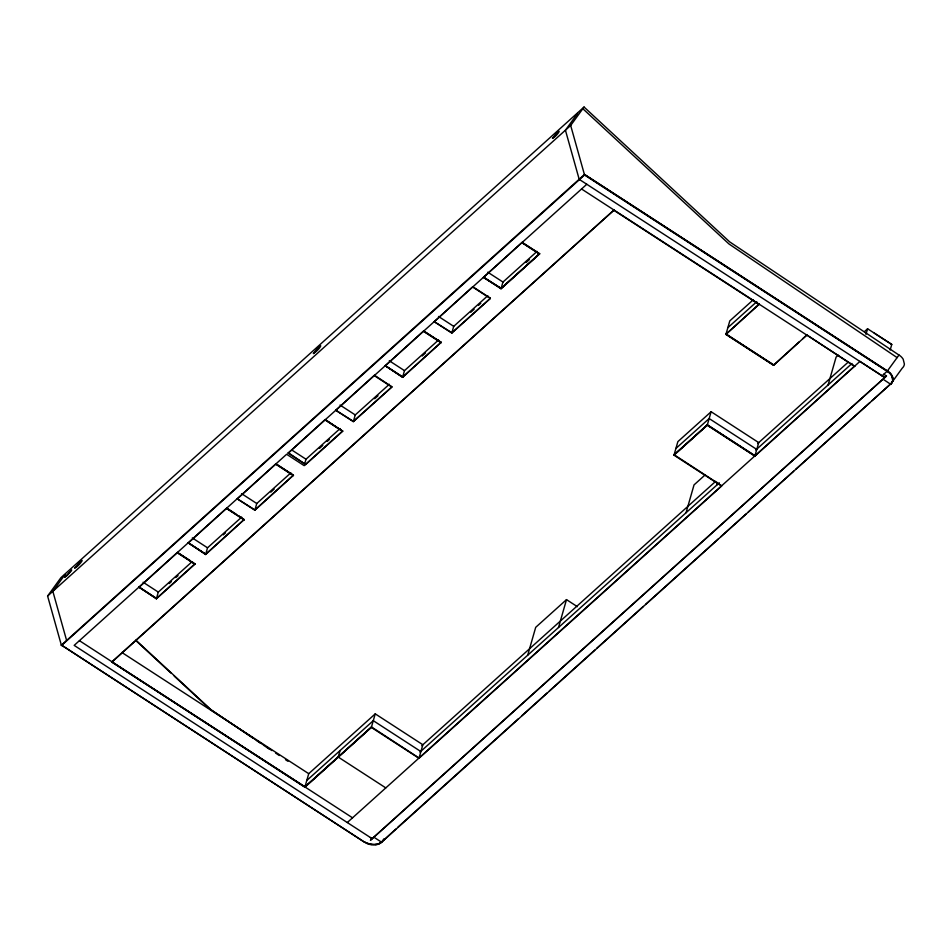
<?xml version="1.0" encoding="UTF-8"?>
<svg xmlns="http://www.w3.org/2000/svg" width="952" height="952" viewBox="0 0 952 952"><rect width="100%" height="100%" fill="white"/><g stroke="black" fill="none" stroke-linecap="round" stroke-linejoin="round"><path stroke-width="1.43" d="M371.351 727.399L418.963 758.268L422.843 744.738L375.243 713.857L371.351 727.399L304.854 787.221L111.896 662.057L304.973 786.78L371.482 726.959L419.047 757.994M192.649 562.239L194.862 564.191L156.366 598.808L138.98 587.027L156.485 598.38M156.366 598.808L158.294 592.096L191.281 562.418M138.861 587.455L177.477 552.398L190.317 560.728M188.151 542.854L205.691 554.231L244.224 519.471L205.608 554.516L188.222 542.735L205.727 554.088M205.608 554.516L207.536 547.805L241.63 517.138M188.091 543.164L226.707 508.106L236.048 514.163M237.334 498.86L254.922 509.939L293.454 475.179L275.937 463.814L237.334 498.86L254.85 510.224L293.454 475.179M254.85 510.224L256.766 503.513L290.86 472.846M288.147 453.152L325.179 419.523L342.577 431.315L305.663 464.517L288.147 453.152L586.801 184.26M304.533 464.362L306.008 459.221L340.102 428.555M305.663 464.517L288.266 452.724M335.794 410.276L353.406 421.355L391.808 387.024L353.323 421.641L335.794 410.276L374.41 375.219L391.891 386.738M353.323 421.641L355.251 414.929L389.344 384.263M385.036 365.985L423.652 330.927L441.181 342.303L402.565 377.349L385.155 365.556L402.684 376.921M402.565 377.349L404.481 370.637L438.575 339.971M434.267 321.693L451.879 332.772L490.292 298.44L451.795 333.057L434.267 321.693L472.882 286.635M304.854 787.221L308.734 773.678L375.243 713.857M451.795 333.057L453.723 326.346L487.817 295.679M340.042 750.581L338.174 757.03L385.798 787.899M483.497 277.389L501.133 288.325L539.617 253.696L522.112 242.344L483.497 277.389L501.002 288.753L539.617 253.696M501.002 288.753L502.965 282.054L537.059 251.387M364.675 842.27L61.368 645.028L364.675 842.27A12.162 8.497 16 0 0 381.264 842.472L890.87 383.751A12.162 8.497 16 0 0 887.918 371.28L584.492 174.466L61.368 645.194L47.6 596.047L60.976 577.614L584.052 107.04L729.648 241.856L900.283 355.941A13.042 9.187 17.4 0 1 903.198 359.261L904.388 364.069A12.221 8.604 17.4 0 1 902.258 368.138L890.584 384.215L882.98 379.158L370.423 840.259L886.479 376.004L883.825 374.219M381.264 842.472L395.758 829.121M584.492 174.466L887.312 371.09A13.09 9.187 17.4 0 1 891.512 375.35L892.702 380.157A12.221 8.604 17.4 0 1 890.584 384.215M111.896 662.057L614.135 209.952L112.003 661.783M527.705 655.214L535.702 627.332L566.5 599.629L577.376 606.686M558.503 627.511L566.5 599.629M418.963 758.268L721.604 486.044L673.992 455.163L677.872 441.633L711.12 411.728L758.72 442.609L754.841 456.139L707.241 425.258L711.12 411.728M806.844 335.116L773.512 365.306L725.912 334.426L729.791 320.895L753.377 299.678M686.035 512.783L694.032 484.901L704.968 475.06M725.912 334.426L759.279 304.093L725.995 334.14L773.595 365.021M716.654 485.234L717.451 482.45M773.512 365.306L799.371 341.72M828.097 384.977L836.094 357.107L838.26 355.144M754.841 456.139L854.706 365.996M865.987 334.342L867.581 328.773L891.762 344.457L890.168 350.038M890.739 384.18A12.162 8.497 16 0 0 887.799 371.708L887.918 371.28M65.01 574.568L52.848 591.323L66.616 640.47M577.59 113.443L565.428 130.198L579.197 179.345L882.064 375.814L887.312 371.09L899.009 355.001M47.6 596.047L570.676 125.474L584.052 107.04M381.454 842.246L383.953 838.795M884.277 377.98L886.479 376.004M61.428 645.587L584.552 175.013L570.676 125.474M169.206 583.564L171.419 581.577M175.834 577.602L178.048 575.615M223.339 534.869L225.553 532.882M270.844 492.136L274.164 489.149M319.455 448.404L322.776 445.429M327.19 441.454L329.404 439.467M374.695 398.721L378.015 395.734M422.2 355.988L425.52 353.002M470.812 312.268L474.132 309.281M478.547 305.306L480.76 303.319M526.051 262.573L529.371 259.599M194.981 563.762L156.449 598.522L138.909 587.146M342.696 430.887L304.164 465.647L286.623 454.271L74.173 645.385L372.137 838.652L370.411 837.51M441.181 342.303L402.637 377.063L385.108 365.687M727.84 327.702L756.792 301.665M306.782 780.497L373.279 720.676L420.891 751.556M675.92 448.452L709.157 418.547L756.769 449.427M802.596 338.829L806.879 334.973L854.587 366.425M304.938 786.935L371.435 727.114M674.076 454.877L707.312 424.985L754.924 455.853M673.992 455.163L707.241 425.258M864.333 331.701L867.581 328.773M421.807 745.69L715.678 481.343M757.649 443.572L848.244 362.081M419.963 752.128L719.343 482.807M755.817 450.01L851.992 363.485M347.29 822.54L859.918 361.415L884.741 377.551L882.087 375.814M397.972 827.133L518.423 718.772M521.744 715.797L547.162 692.925M549.375 690.938L594.691 650.18M596.892 648.193L643.314 606.436M645.527 604.449L718.462 538.844M720.676 536.857L746.094 513.985M748.308 511.998L793.611 471.24M795.824 469.253L869.866 402.648M872.08 400.661L890.87 383.751M874.222 333.081L891.762 344.457M584.552 175.013L887.799 371.708M581.541 188.984L854.67 366.139M614.016 210.38L759.149 304.521M726.031 333.997L773.643 364.878M522.065 242.486L539.606 253.863L501.121 288.492L483.58 277.103M521.993 242.772L539.498 254.125M487.757 272.189L502.965 282.054M754.972 455.71L707.36 424.83L674.111 454.735L721.687 485.758M472.835 286.778L490.375 298.154M472.751 287.064L490.292 298.44M438.527 316.48L453.723 326.346M423.592 331.07L441.133 342.446M423.521 331.355L441.05 342.732M389.285 360.772L404.481 370.637M374.291 375.647L391.808 387.024M340.042 405.064L355.251 414.929M325.12 419.653L342.66 431.03M325.048 419.951L342.577 431.315M291.978 450.118L306.008 459.221M275.878 463.945L293.418 475.322M275.818 464.243L293.335 475.607M241.57 493.648L256.766 503.513M238.381 515.675L241.891 517.947M226.635 508.237L244.176 519.613M226.588 508.535L244.093 519.899M192.328 537.939L207.536 547.805M177.405 552.529L194.946 563.905M177.346 552.826L194.862 564.191M143.097 582.231L158.294 592.096M121.844 652.453L308.734 773.678M79.421 640.66L352.537 817.816M210.071 709.288L254.577 739.014M257.052 740.656L263.228 744.785M266.941 747.272L271.891 750.569M275.592 753.044L279.305 755.519M285.481 759.648L287.956 761.303M373.85 837.177L381.526 842.175A12.221 8.604 17.4 0 1 376.647 844.412L370.34 844.21A13.09 9.234 17.2 0 1 364.271 841.639M897.105 357.619L728.97 243.962L582.838 108.718M252.875 738.014L211.142 709.811L135.898 640.172M255.326 739.668L260.241 742.988M263.918 745.476L268.833 748.796M136.184 640.874L170.955 673.064M174.216 676.087L208.988 708.276M381.383 842.044A12.162 8.497 16 0 1 375.219 844.472M372.149 844.436A12.162 8.497 16 0 1 370.59 844.198M369.055 843.805A12.162 8.497 16 0 1 367.555 843.282M313.434 353.525C321.502 348.349 324.596 338.9 313.434 353.525M552.529 138.338C558.693 134.97 563.596 124.284 552.529 138.338M64.796 577.114L67.283 575.448L71.721 570.01L64.796 577.114M74.78 567.975C79.064 566.785 88.857 551.613 74.78 567.975"/></g></svg>
